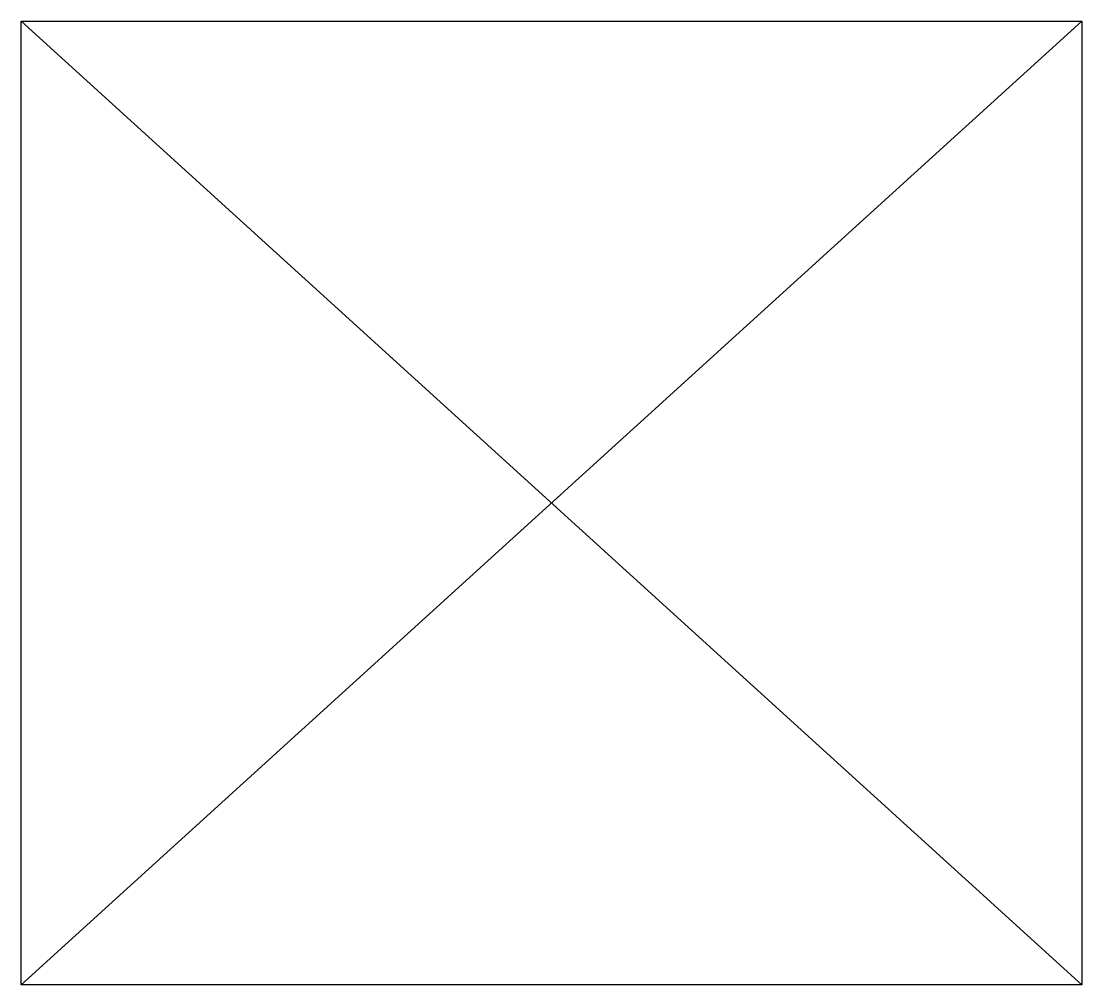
# Model space of a CAD drawing. Header units: inches. Extents: x -2.75 to 2.75, y -2.5 to 2.5.
import ezdxf

# ---------------------------------------------------------------- set-up
doc = ezdxf.new("R2010")
doc.units = ezdxf.units.IN
doc.layers.get('0').update_dxf_attribs({"linetype": 'CONTINUOUS'})

msp = doc.modelspace()

# ---------------------------------------------------------------- linework, layer by layer
for p, q in [((-2.75, -2.5), (-2.75, 2.5)), ((-2.75, 2.5), (2.75, 2.5)), ((2.75, -2.5), (-2.75, 2.5)), ((-2.75, -2.5), (2.75, 2.5)), ((2.75, 2.5), (2.75, -2.5)), ((2.75, -2.5), (-2.75, -2.5))]:
    msp.add_line(p, q)

doc.saveas('drawing.dxf')
